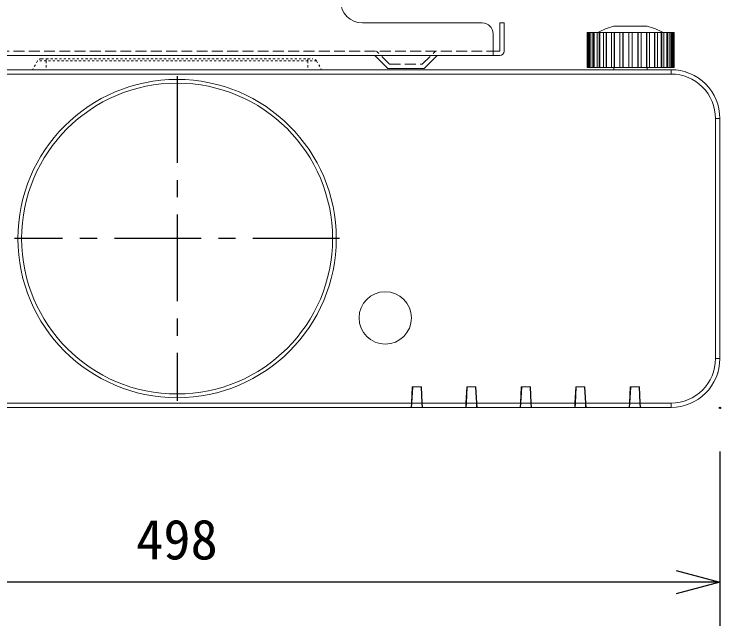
# Model space of a CAD drawing. Units: millimetres, scale not verified. Extents: x -62 to 63, y -56 to 57.
# Drawn here: x -28.55 to 3.83, y -4.87 to 23.2 of the extents above; entities that cross this region are included whole.
import ezdxf
from ezdxf.enums import TextEntityAlignment as Align

# ---------------------------------------------------------------- set-up
doc = ezdxf.new("R2010")
doc.units = ezdxf.units.MM
doc.header["$LTSCALE"] = 0.125
doc.header["$PDMODE"] = 32
doc.header["$PDSIZE"] = 0.0625
for name, pattern in [('USER1', [50.8, 31.75, -6.35, 6.35, -6.35]), ('USER3', [1.4, 0.7, -0.7]), ('USER6', [5.6, 4, -1.6])]:
    doc.linetypes.add(name, pattern=pattern)
for name, color, linetype in [('0-0_0', 7, 'Continuous'), ('0-4_DEFPOINTS', 7, 'Continuous'), ('0-6_SUNPO', 7, 'Continuous'), ('0-8_KIJUN', 7, 'USER1')]:
    doc.layers.add(name, color=color, linetype=linetype)
doc.layers.add('0-5_GAIKEI', color=7, linetype='Continuous', lineweight=18)
doc.layers.add('0-7_S1', color=1, linetype='Continuous', lineweight=18)
doc.styles.add('ＭＳ ゴシック', font='')
doc.styles.get('ＭＳ ゴシック').set_extended_font_data('MS Gothic')

# ---------------------------------------------------------------- blocks, each defined once
blk = doc.blocks.new('_OPEN30')
at = {"layer": '0-0_0'}
blk.add_line((0, 0), (-1, 0), dxfattribs=at)
blk.add_lwpolyline([(-1, 0.26795), (0, 0), (-1, -0.26795)], dxfattribs=at)
blk = doc.blocks.new('D8')
at = {"layer": '0-4_DEFPOINTS'}
blk.add_point((-1.2826, 0.7884), dxfattribs=at)
at = {"layer": '0-6_SUNPO'}
for p, q in [((-1.2826, -1.2116), (-1.2826, -9.2116)), ((-3.2826, -7.2116), (-49.0826, -7.2116))]:
    blk.add_line(p, q, dxfattribs=at)
at = {"layer": '0-6_SUNPO', "xscale": 2, "yscale": 2}
blk.add_blockref('_OPEN30', (-1.2826, -7.2116), dxfattribs=at)
at = {"layer": '0-6_SUNPO', "style": 'ＭＳ ゴシック'}
blk.add_text('498', height=1.833, dxfattribs=at).set_placement((-28.0576, -6.7116), align=Align.BOTTOM_LEFT)

msp = doc.modelspace()

# ---------------------------------------------------------------- linework, layer by layer
at = {"layer": '0-5_GAIKEI'}
for p, q in [((-2.27, 20.7492), (-2.27, 22.3492)), ((-2.2554, 22.3492), (-2.27, 22.3492)), ((-2.2272, 22.3492), (-2.2554, 22.3492)), ((-2.1974, 22.3492), (-2.2272, 22.3492)), ((-2.1543, 22.3492), (-2.1974, 22.3492)), ((-2.1252, 22.3492), (-2.1543, 22.3492)), ((-2.0407, 22.3492), (-2.1252, 22.3492)), ((-1.971, 22.3492), (-2.0407, 22.3492)), ((-1.9422, 22.3492), (-1.971, 22.3492)), ((-1.8069, 22.3492), (-1.9422, 22.3492)), ((-1.7136, 22.3492), (-1.8069, 22.3492)), ((-1.6864, 22.3492), (-1.7136, 22.3492)), ((-1.5061, 22.3492), (-1.6864, 22.3492)), ((-1.1515, 22.3492), (-1.3689, 22.3492)), ((-1.0241, 22.3492), (-1.1515, 22.3492)), ((-1.043, 22.6492), (0.4933, 22.6492)), ((0.4744, 22.3492), (0.4538, 22.3492)), ((0.6018, 22.3492), (0.4744, 22.3492)), ((0.8191, 22.3492), (0.6018, 22.3492)), ((1.1367, 22.3492), (0.9564, 22.3492)), ((1.1639, 22.3492), (1.1366, 22.3492)), ((1.3925, 22.3492), (1.2572, 22.3492)), ((1.4213, 22.3492), (1.3925, 22.3492)), ((1.491, 22.3492), (1.4213, 22.3492)), ((1.5754, 22.3492), (1.491, 22.3492)), ((1.6045, 22.3492), (1.5754, 22.3492)), ((1.6476, 22.3492), (1.6046, 22.3492)), ((1.6775, 22.3492), (1.6476, 22.3492)), ((1.7203, 20.7492), (1.7203, 22.3492)), ((-2.27, 20.7492), (-2.2554, 20.7492)), ((-2.2554, 20.7492), (-2.2272, 20.7492)), ((-2.2272, 20.7492), (-2.1974, 20.7492)), ((-2.1974, 20.7492), (-2.1543, 20.7492)), ((-2.1543, 20.7492), (-2.1252, 20.7492)), ((-2.1252, 20.7492), (-2.0407, 20.7492)), ((-2.0407, 20.7492), (-1.971, 20.7492)), ((-1.971, 20.7492), (-1.9422, 20.7492)), ((-1.9422, 20.7492), (-1.8069, 20.7492)), ((-1.8069, 20.7492), (-1.7136, 20.7492)), ((-1.7136, 20.7492), (-1.6864, 20.7492)), ((-1.6864, 20.7492), (-1.5061, 20.7492)), ((-1.3689, 20.7492), (-1.1515, 20.7492)), ((-1.1515, 20.7492), (-1.0241, 20.7492)), ((-1.043, 20.7492), (-1.043, 20.6492)), ((0.4538, 20.7492), (0.4744, 20.7492)), ((0.4744, 20.7492), (0.6018, 20.7492)), ((0.4933, 20.6492), (0.4933, 20.7492)), ((0.6018, 20.7492), (0.8191, 20.7492)), ((0.9564, 20.7492), (1.1367, 20.7492)), ((1.1366, 20.7492), (1.1639, 20.7492)), ((1.1639, 20.7492), (1.2572, 20.7492)), ((1.2572, 20.7492), (1.3925, 20.7492)), ((1.3925, 20.7492), (1.4213, 20.7492)), ((1.4213, 20.7492), (1.491, 20.7492)), ((1.491, 20.7492), (1.5754, 20.7492)), ((1.5754, 20.7492), (1.6045, 20.7492)), ((1.6046, 20.7492), (1.6476, 20.7492)), ((1.6476, 20.7492), (1.6775, 20.7492)), ((-43.7349, 20.6492), (1.5851, 20.6492)), ((3.7815, 18.8492), (3.7784, 18.8492)), ((3.8251, 18.4092), (3.8251, 7.3892)), ((-9.8344, 5.1992), (-9.8177, 5.1992)), ((-2.832, 5.1992), (-2.8147, 5.1992)), ((-10.3346, 5.1492), (-43.7349, 5.1492)), ((-10.3138, 5.1492), (-10.3346, 5.1492)), ((-9.8353, 5.1492), (-10.3138, 5.1492)), ((-9.8151, 5.1492), (-9.8353, 5.1492)), ((-7.8346, 5.1492), (-9.8151, 5.1492)), ((-7.8138, 5.1492), (-7.8346, 5.1492)), ((-7.3353, 5.1492), (-7.8138, 5.1492)), ((-7.3151, 5.1492), (-7.3353, 5.1492)), ((-5.3346, 5.1492), (-7.3151, 5.1492)), ((-5.3138, 5.1492), (-5.3346, 5.1492)), ((-4.8353, 5.1492), (-5.3138, 5.1492)), ((-4.8151, 5.1492), (-4.8353, 5.1492)), ((-2.8346, 5.1492), (-4.8151, 5.1492)), ((-2.8138, 5.1492), (-2.8346, 5.1492)), ((-2.3353, 5.1492), (-2.8138, 5.1492)), ((-2.3151, 5.1492), (-2.3353, 5.1492)), ((-2.3151, 5.1492), (1.5851, 5.1492))]:
    msp.add_line(p, q, dxfattribs=at)
at = {"layer": '0-5_GAIKEI', "color": 1}
for p, q in [((-2.2554, 20.7492), (-2.2554, 22.3492)), ((-2.2272, 20.7492), (-2.2272, 22.3492)), ((-2.1974, 20.7492), (-2.1974, 22.3492)), ((-2.1543, 20.7492), (-2.1543, 22.3492)), ((-2.1252, 20.7492), (-2.1252, 22.3492)), ((-2.0407, 20.7492), (-2.0407, 22.3492)), ((-1.971, 20.7492), (-1.971, 22.3492)), ((-1.9422, 20.7492), (-1.9422, 22.3492)), ((-1.8069, 20.7492), (-1.8069, 22.3492)), ((-1.7136, 20.7492), (-1.7136, 22.3492)), ((-1.6864, 20.7492), (-1.6864, 22.3492)), ((-1.5061, 20.7492), (-1.5061, 22.3492)), ((-1.3933, 20.7492), (-1.3933, 22.3492)), ((-1.3689, 20.7492), (-1.3689, 22.3492)), ((-1.1515, 20.7492), (-1.1515, 22.3492)), ((-1.0241, 20.7492), (-1.0241, 22.3492)), ((-1.0035, 20.7492), (-1.0035, 22.3492)), ((-0.7632, 20.7492), (-0.7632, 22.3492)), ((-0.7586, 20.7492), (-0.7586, 22.3492)), ((-0.6222, 20.7492), (-0.6222, 22.3492)), ((-0.6064, 20.7492), (-0.6064, 22.3492)), ((-0.355, 20.7492), (-0.355, 22.3492)), ((-0.3446, 20.7492), (-0.3446, 22.3492)), ((-0.2052, 20.7492), (-0.2052, 22.3492)), ((-0.1947, 20.7492), (-0.1947, 22.3492)), ((0.0566, 20.7492), (0.0566, 22.3492)), ((0.0725, 20.7492), (0.0725, 22.3492)), ((0.2089, 20.7492), (0.2089, 22.3492)), ((0.2135, 20.7492), (0.2135, 22.3492)), ((0.4538, 20.7492), (0.4538, 22.3492)), ((0.4744, 20.7492), (0.4744, 22.3492)), ((0.6018, 20.7492), (0.6018, 22.3492)), ((0.8191, 20.7492), (0.8191, 22.3492)), ((0.8436, 20.7492), (0.8436, 22.3492)), ((0.9564, 20.7492), (0.9564, 22.3492)), ((1.1367, 20.7492), (1.1367, 22.3492)), ((1.1639, 20.7492), (1.1639, 22.3492)), ((1.2572, 20.7492), (1.2572, 22.3492)), ((1.3925, 20.7492), (1.3925, 22.3492)), ((1.4213, 20.7492), (1.4213, 22.3492)), ((1.491, 20.7492), (1.491, 22.3492)), ((1.5754, 20.7492), (1.5754, 22.3492)), ((1.6045, 20.7492), (1.6045, 22.3492)), ((1.6476, 20.7492), (1.6476, 22.3492)), ((1.6775, 20.7492), (1.6775, 22.3492)), ((1.7057, 20.7492), (1.7057, 22.3492)), ((1.5851, 20.4492), (-43.7349, 20.4492)), ((1.5851, 20.4492), (1.5851, 20.6492)), ((3.6251, 7.3892), (3.8251, 7.3892)), ((-10.3242, 5.3492), (-10.2849, 6.0992)), ((-10.2645, 6.0892), (-10.3033, 5.3492)), ((-10.2645, 6.0892), (-10.2854, 6.0892)), ((-10.2849, 6.0992), (-9.8649, 6.0992)), ((-10.2642, 6.0992), (-10.2645, 6.0892)), ((-9.8845, 6.0892), (-10.2645, 6.0892)), ((-9.8845, 6.0892), (-9.8643, 6.0892)), ((-9.8457, 5.3492), (-9.8845, 6.0892)), ((-9.8649, 6.0992), (-9.8256, 5.3492)), ((-7.8242, 5.3492), (-7.7849, 6.0992)), ((-7.7645, 6.0892), (-7.8033, 5.3492)), ((-7.7854, 6.0892), (-7.7645, 6.0892)), ((-7.7849, 6.0992), (-7.3649, 6.0992)), ((-7.3845, 6.0892), (-7.7645, 6.0892)), ((-7.3845, 6.0892), (-7.3643, 6.0892)), ((-7.3457, 5.3492), (-7.3845, 6.0892)), ((-7.3649, 6.0992), (-7.3256, 5.3492)), ((-5.3242, 5.3492), (-5.2849, 6.0992)), ((-5.2645, 6.0892), (-5.3033, 5.3492)), ((-5.2854, 6.0892), (-5.2645, 6.0892)), ((-5.2849, 6.0992), (-4.8649, 6.0992)), ((-4.8845, 6.0892), (-5.2645, 6.0892)), ((-4.8845, 6.0892), (-4.8643, 6.0892)), ((-4.8457, 5.3492), (-4.8845, 6.0892)), ((-4.8649, 6.0992), (-4.8256, 5.3492)), ((-2.8242, 5.3492), (-2.7849, 6.0992)), ((-2.7645, 6.0892), (-2.8033, 5.3492)), ((-2.7854, 6.0892), (-2.7645, 6.0892)), ((-2.7849, 6.0992), (-2.3649, 6.0992)), ((-2.3845, 6.0892), (-2.7645, 6.0892)), ((-2.3845, 6.0892), (-2.3643, 6.0892)), ((-2.3457, 5.3492), (-2.3845, 6.0892)), ((-2.3649, 6.0992), (-2.3256, 5.3492)), ((-0.3242, 5.3492), (-0.2849, 6.0992)), ((-0.2645, 6.0892), (-0.3033, 5.3492)), ((-0.2854, 6.0892), (-0.2645, 6.0892)), ((-0.2849, 6.0992), (0.1351, 6.0992)), ((0.1155, 6.0892), (-0.2645, 6.0892)), ((0.1155, 6.0892), (0.1151, 6.0992)), ((0.1543, 5.3492), (0.1155, 6.0892)), ((0.1357, 6.0892), (0.1155, 6.0892)), ((0.1351, 6.0992), (0.1744, 5.3492)), ((-43.7349, 5.3492), (-10.3242, 5.3492)), ((-10.3346, 5.1492), (-10.3242, 5.3492)), ((-10.3164, 5.2992), (-10.3268, 5.2992)), ((-10.3138, 5.1492), (-10.319, 5.4479)), ((-10.3138, 5.1492), (-10.3033, 5.3492)), ((-10.3033, 5.3492), (-9.8457, 5.3492)), ((-9.8457, 5.3492), (-9.8352, 5.1492)), ((-9.8302, 5.438), (-9.8352, 5.1492)), ((-9.8256, 5.3492), (-7.8242, 5.3492)), ((-9.8256, 5.3492), (-9.8151, 5.1492)), ((-7.8347, 5.1492), (-7.8242, 5.3492)), ((-7.8059, 5.2992), (-7.8268, 5.2992)), ((-7.8138, 5.1492), (-7.819, 5.4479)), ((-7.8138, 5.1492), (-7.8033, 5.3492)), ((-7.8033, 5.3492), (-7.3457, 5.3492)), ((-7.3457, 5.3492), (-7.3353, 5.1492)), ((-7.3302, 5.438), (-7.3353, 5.1492)), ((-7.3256, 5.3492), (-5.3242, 5.3492)), ((-7.3256, 5.3492), (-7.3151, 5.1492)), ((-5.3347, 5.1492), (-5.3242, 5.3492)), ((-5.3138, 5.1492), (-5.319, 5.4479)), ((-5.3138, 5.1492), (-5.3033, 5.3492)), ((-5.3033, 5.3492), (-4.8457, 5.3492)), ((-4.8457, 5.3492), (-4.8353, 5.1492)), ((-4.8302, 5.438), (-4.8352, 5.1492)), ((-4.8229, 5.2992), (-4.8326, 5.2992)), ((-4.8256, 5.3492), (-2.8242, 5.3492)), ((-4.8256, 5.3492), (-4.8151, 5.1492)), ((-2.8346, 5.1492), (-2.8242, 5.3492)), ((-2.8138, 5.1492), (-2.819, 5.4479)), ((-2.8138, 5.1492), (-2.8033, 5.3492)), ((-2.8033, 5.3492), (-2.3457, 5.3492)), ((-2.3457, 5.3492), (-2.3352, 5.1492)), ((-2.3302, 5.438), (-2.3353, 5.1492)), ((-2.3229, 5.2992), (-2.3326, 5.2992)), ((-2.3256, 5.3492), (-0.3242, 5.3492)), ((-2.3256, 5.3492), (-2.3151, 5.1492)), ((-0.3347, 5.1492), (-0.3242, 5.3492)), ((-0.3138, 5.1492), (-0.319, 5.4479)), ((-0.3138, 5.1492), (-0.3033, 5.3492)), ((-0.3033, 5.3492), (0.1543, 5.3492)), ((0.1543, 5.3492), (0.1648, 5.1492)), ((0.1698, 5.438), (0.1647, 5.1492)), ((0.1656, 5.1992), (0.1823, 5.1992)), ((0.1744, 5.3492), (1.5851, 5.3492)), ((0.1744, 5.3492), (0.1849, 5.1492)), ((1.5851, 5.1492), (1.5851, 5.3492))]:
    msp.add_line(p, q, dxfattribs=at)
at = {"layer": '0-5_GAIKEI', "color": 1, "linetype": 'USER3'}
for p, q in [((-27.4735, 21.0492), (-27.7044, 20.6492)), ((-27.0749, 21.0492), (-27.4735, 21.0492)), ((-27.3003, 21.1492), (-27.0749, 21.1492)), ((-27.0749, 21.1492), (-15.0749, 21.1492)), ((-27.0749, 21.0492), (-27.0749, 20.6492)), ((-15.0749, 21.1492), (-14.8495, 21.1492)), ((-15.0749, 21.0492), (-15.0749, 20.6492)), ((-14.6763, 21.0492), (-14.4453, 20.6492))]:
    msp.add_line(p, q, dxfattribs=at)
at = {"layer": '0-5_GAIKEI'}
for points in [[(-1.3689, 22.3492), (-1.3933, 22.3492), (-1.5061, 22.3492)], [(-0.7632, 22.3492), (-1.0035, 22.3492), (-1.0242, 22.3492)], [(0.4538, 22.3492), (0.2135, 22.3492), (0.2089, 22.3492), (0.0725, 22.3492), (0.0566, 22.3492), (-0.1947, 22.3492), (-0.2052, 22.3492), (-0.3446, 22.3492), (-0.355, 22.3492), (-0.6064, 22.3492), (-0.6222, 22.3492), (-0.7586, 22.3492), (-0.7632, 22.3492)], [(0.9564, 22.3492), (0.9564, 22.3492), (0.8436, 22.3492), (0.8191, 22.3492)], [(1.2571, 22.3492), (1.2572, 22.3492), (1.1639, 22.3492)], [(1.7203, 22.3492), (1.7057, 22.3492), (1.6775, 22.3492)], [(-1.5061, 20.7492), (-1.3933, 20.7492), (-1.3689, 20.7492)], [(-1.0242, 20.7492), (-1.0035, 20.7492), (-0.7632, 20.7492)], [(-0.7632, 20.7492), (-0.7586, 20.7492), (-0.6222, 20.7492), (-0.6064, 20.7492), (-0.355, 20.7492), (-0.3446, 20.7492), (-0.2052, 20.7492), (-0.1947, 20.7492), (0.0566, 20.7492), (0.0725, 20.7492), (0.2089, 20.7492), (0.2135, 20.7492), (0.4538, 20.7492)], [(0.8191, 20.7492), (0.8436, 20.7492), (0.9564, 20.7492)], [(1.6775, 20.7492), (1.7057, 20.7492), (1.7203, 20.7492)]]:
    msp.add_lwpolyline(points, dxfattribs=at)
at = {"layer": '0-5_GAIKEI', "color": 1, "linetype": 'USER3'}
for points in [[(-15.0749, 21.0492), (-27.0749, 21.0492), (-27.0749, 21.1492)], [(-14.6762, 21.0492), (-15.0749, 21.0492), (-15.0749, 21.1492)]]:
    msp.add_lwpolyline(points, dxfattribs=at)
at = {"layer": '0-5_GAIKEI', "color": 1}
msp.add_lwpolyline([(3.6251, 7.3892), (3.6251, 18.4092), (3.8251, 18.4092)], dxfattribs=at)
for centre, radius in [((-21.0749, 12.8992), 7.3018), ((-21.0749, 12.8992), 7.1325), ((-11.5249, 9.2592), 1.2024)]:
    msp.add_circle(centre, radius, dxfattribs=at)
at = {"layer": '0-5_GAIKEI'}
for centre, radius, start, end in [((-0.2749, 19.7492), 3, 104.83512, 119.92645), ((-0.2749, 19.7492), 3, 60.0735, 75.16483), ((1.5851, 18.4092), 2.24, 359.99996, 90), ((2.1925, 20.3042), 0.25, 72.22949, 77.07368), ((1.5851, 7.3892), 2.24, 269.99998, 359.99996), ((3.5294, 6.7716), 0.2, 342.37704, 357.35395)]:
    msp.add_arc(centre, radius, start, end, dxfattribs=at)
at = {"layer": '0-5_GAIKEI', "color": 1, "linetype": 'USER3'}
for centre, start, end in [((-27.3003, 20.9492), 90, 149.99999), ((-14.8495, 20.9492), 29.99996, 90)]:
    msp.add_arc(centre, 0.2, start, end, dxfattribs=at)
at = {"layer": '0-5_GAIKEI', "color": 1}
for centre, start, end in [((1.5851, 18.4092), 359.99996, 90), ((1.5851, 7.3892), 269.99998, 359.99996)]:
    msp.add_arc(centre, 2.04, start, end, dxfattribs=at)
at = {"layer": '0-7_S1'}
for p, q in [((-12.5749, 22.7994), (-7.0749, 22.7994)), ((-6.2749, 22.7994), (-6.0749, 22.7994)), ((-6.2749, 21.4994), (-6.2749, 22.7994)), ((-6.0749, 21.4994), (-6.0749, 22.7994)), ((-6.5749, 21.2994), (-6.5749, 22.2994)), ((-6.5749, 21.4994), (-6.2749, 21.4994)), ((-35.8749, 21.2994), (-6.2749, 21.2994)), ((-11.4077, 20.6994), (-12.0077, 21.2994)), ((-9.742, 20.6994), (-9.142, 21.2994)), ((-11.4077, 20.6994), (-9.742, 20.6994))]:
    msp.add_line(p, q, dxfattribs=at)
at = {"layer": '0-7_S1', "linetype": 'USER6'}
for p, q in [((-35.5749, 21.4994), (-6.5749, 21.4994)), ((-11.3249, 20.8994), (-11.9249, 21.4994)), ((-9.8249, 20.8994), (-9.2249, 21.4994)), ((-11.3249, 20.8994), (-9.8249, 20.8994))]:
    msp.add_line(p, q, dxfattribs=at)
at = {"layer": '0-7_S1'}
for centre, radius, start, end in [((-12.5749, 23.7994), 1, 180, 270), ((-7.0749, 22.2994), 0.5, 0, 90), ((-6.2749, 21.4994), 0.2, 270, 0)]:
    msp.add_arc(centre, radius, start, end, dxfattribs=at)
at = {"layer": '0-8_KIJUN'}
for p, q in [((-21.0749, 20.3492), (-21.0749, 5.4492)), ((-13.6249, 12.8992), (-28.5249, 12.8992))]:
    msp.add_line(p, q, dxfattribs=at)

# ---------------------------------------------------------------- block references
at = {"layer": '0-6_SUNPO'}
msp.add_blockref('D8', (5.1077, 4.337), dxfattribs=at)

doc.saveas('drawing.dxf')
